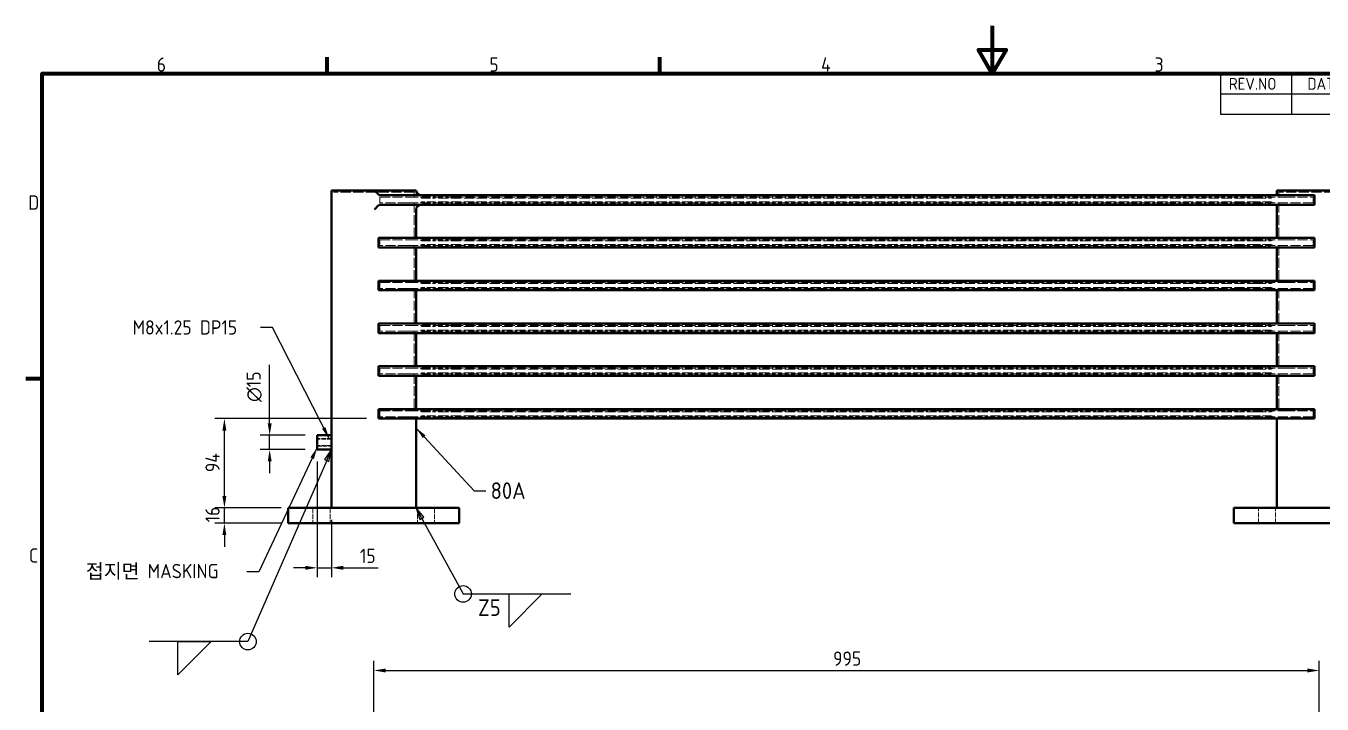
# Model space of a CAD drawing. Header units: millimetres. Extents: x 0 to 2100, y 0 to 1485.
# Drawn here: x 33 to 1397, y 772 to 1485 of the extents above; entities that cross this region are included whole.
import ezdxf

# ---------------------------------------------------------------- set-up
doc = ezdxf.new("R2010")
doc.units = ezdxf.units.MM
doc.header["$LTSCALE"] = 5
doc.linetypes.add('DASHED', pattern=[0.2067, 0.1654, -0.0413])
doc.layers.get('0').update_dxf_attribs({"color": 3, "lineweight": 25})
for name, color, linetype, lineweight in [('가려진 것(ISO)', 2, 'DASHED', 18), ('가시적인 것(ISO)', 3, 'Continuous', 40), ('경계(ISO)', 7, 'Continuous', 70), ('기호(ISO)', 5, 'Continuous', 25), ('치수(ISO)', 7, 'Continuous', 25)]:
    doc.layers.add(name, color=color, linetype=linetype, lineweight=lineweight)
doc.styles.add('ISO Proportiona M2B', font='isocp.shx')
doc.styles.add('문자 텍스트_M2B', font='isocp.shx')
doc.styles.add('치수 텍스트_PSTEK_POSCO', font='isocp.shx')
doc.styles.add('표면거칠기 텍스트_PSTEK_POSCO', font='isocp.shx')
doc.dimstyles.new('치수_PSTEK_POSCO', dxfattribs={"dimscale": 5, "dimtxt": 3, "dimasz": 2.5, "dimexe": 2, "dimexo": 2.5, "dimgap": 1, "dimtad": 1, "dimrnd": 1e-08, "dimdsep": 46, "dimtxsty": '치수 텍스트_PSTEK_POSCO', "dimcen": 0.09, "dimdle": 10, "dimclrd": 7, "dimclre": 7, "dimclrt": 2, "dimadec": 1, "dimazin": 2, "dimtfac": 1, "dimtmove": 0, "dimatfit": 3, "dimfxl": 0, "dimtolj": 1, "dimlwd": -1, "dimlwe": -1, "dimarcsym": 0})
doc.dimstyles.new('치수_PSTEK_POSCO$7', dxfattribs={"dimscale": 5, "dimtxt": 3, "dimasz": 2.5, "dimexe": 2, "dimexo": 2.5, "dimgap": 1, "dimtad": 1, "dimrnd": 1e-08, "dimdsep": 46, "dimtxsty": '치수 텍스트_PSTEK_POSCO', "dimcen": 0.09, "dimdle": 10, "dimclrd": 7, "dimclre": 7, "dimclrt": 2, "dimadec": 1, "dimazin": 2, "dimtfac": 1, "dimtmove": 0, "dimatfit": 3, "dimfxl": 0, "dimtolj": 1, "dimlwd": -1, "dimlwe": -1, "dimarcsym": 0})

# ---------------------------------------------------------------- blocks, each defined once
blk = doc.blocks.new('경계 Default Border')
at = {"layer": '경계(ISO)'}
for p, q in [((70, 287), (70, 290.4)), ((140, 287), (140, 290.4)), ((10, 222.75), (6.6, 222.75))]:
    blk.add_line(p, q, dxfattribs=at)
at = {"layer": '경계(ISO)', "flags": 128}
for points in [[(210, 297), (210, 287), (207.11, 292), (212.89, 292), (210, 287)], [(10, 10), (10, 287), (410, 287), (410, 10), (10, 10)]]:
    blk.add_lwpolyline(points, dxfattribs=at)
at = {"layer": '경계(ISO)', "color": 2, "char_height": 3, "attachment_point": 7, "style": '문자 텍스트_M2B'}
for s, insert in [('6', (34.14, 287.37)), ('5', (104.14, 287.37)), ('4', (173.97, 287.4)), ('3', (244.17, 287.37)), ('D', (7.08, 258.35)), ('C', (7.24, 184.1))]:
    blk.add_mtext(s, dxfattribs=dict(at, insert=insert))
blk = doc.blocks.new('리비전 내역')
at = {"layer": '기호(ISO)'}
for p, q in [((258, 287), (410, 287)), ((258, 287), (258, 282.72)), ((273, 287), (273, 282.72)), ((288, 287), (288, 282.72)), ((365, 287), (365, 282.72)), ((380, 287), (380, 282.72)), ((395, 287), (395, 282.72)), ((410, 287), (410, 282.72)), ((258, 282.72), (410, 282.72)), ((258, 282.72), (258, 278.44)), ((273, 282.72), (273, 278.44)), ((288, 282.72), (288, 278.44)), ((365, 282.72), (365, 278.44)), ((380, 282.72), (380, 278.44)), ((395, 282.72), (395, 278.44)), ((410, 282.72), (410, 278.44)), ((258, 278.44), (410, 278.44))]:
    blk.add_line(p, q, dxfattribs=at)
at = {"layer": '기호(ISO)', "color": 2, "char_height": 2.5, "attachment_point": 7, "style": 'ISO Proportiona M2B'}
for s, insert in [('REV.NO', (259.79, 283.58)), ('DATE', (276.31, 283.58)), ('DESCRIPTION OF REVISION', (305.51, 283.58)), ('DRA.BY', (366.48, 283.58)), ('CH.BY', (382.86, 283.58)), ('APP.BY', (396.48, 283.58))]:
    blk.add_mtext(s, dxfattribs=dict(at, insert=insert))
blk = doc.blocks.new('*D22')
at = {"layer": 'Defpoints', "color": 0, "transparency": 16777216}
for p in [(241.9, 978), (314.1, 978), (314.1, 962)]:
    blk.add_point(p, dxfattribs=at)
at = {"layer": '치수(ISO)', "color": 7, "transparency": 16777216}
for p, q in [((241.9, 990.5), (241.9, 1003)), ((301.6, 978), (231.9, 978)), ((241.9, 962), (241.9, 978)), ((301.6, 962), (231.9, 962)), ((241.9, 949.5), (241.9, 937))]:
    blk.add_line(p, q, dxfattribs=at)
for points in [[(239.8, 990.5), (243.9, 990.5), (241.9, 978)], [(239.8, 949.5), (243.9, 949.5), (241.9, 962)]]:
    blk.add_solid(points, dxfattribs=at)
at = {"layer": '치수(ISO)', "color": 2, "transparency": 16777216, "insert": (229.4, 962.9), "char_height": 15, "attachment_point": 4, "rotation": 90, "style": '치수 텍스트_PSTEK_POSCO'}
blk.add_mtext('\\A1;16', dxfattribs=at)
blk = doc.blocks.new('*D23')
at = {"layer": 'Defpoints', "color": 0, "transparency": 16777216}
for p in [(241.9, 1072), (404, 1072), (314.1, 978)]:
    blk.add_point(p, dxfattribs=at)
at = {"layer": '치수(ISO)', "color": 7, "transparency": 16777216}
for p, q in [((391.5, 1072), (231.9, 1072)), ((241.9, 990.5), (241.9, 1059.5)), ((301.6, 978), (231.9, 978))]:
    blk.add_line(p, q, dxfattribs=at)
for points in [[(239.8, 1059.5), (243.9, 1059.5), (241.9, 1072)], [(239.8, 990.5), (243.9, 990.5), (241.9, 978)]]:
    blk.add_solid(points, dxfattribs=at)
at = {"layer": '치수(ISO)', "color": 2, "transparency": 16777216, "insert": (229.4, 1015.7), "char_height": 15, "attachment_point": 4, "rotation": 90, "style": '치수 텍스트_PSTEK_POSCO'}
blk.add_mtext('\\A1;94', dxfattribs=at)
blk = doc.blocks.new('*D24')
at = {"layer": 'Defpoints', "color": 0, "transparency": 16777216}
for p in [(339.5, 1039.5), (354.5, 978), (354.5, 915.1)]:
    blk.add_point(p, dxfattribs=at)
at = {"layer": '치수(ISO)', "color": 7, "transparency": 16777216}
for p, q in [((339.5, 1027), (339.5, 905.1)), ((354.5, 965.5), (354.5, 905.1)), ((327, 915.1), (314.5, 915.1)), ((339.5, 915.1), (354.5, 915.1)), ((367, 915.1), (403.7, 915.1))]:
    blk.add_line(p, q, dxfattribs=at)
for points in [[(327, 917.2), (327, 913), (339.5, 915.1)], [(367, 917.2), (367, 913), (354.5, 915.1)]]:
    blk.add_solid(points, dxfattribs=at)
at = {"layer": '치수(ISO)', "color": 2, "transparency": 16777216, "insert": (384.5, 927.6), "char_height": 15, "attachment_point": 4, "style": '치수 텍스트_PSTEK_POSCO'}
blk.add_mtext('\\A1;15', dxfattribs=at)
blk = doc.blocks.new('*D25')
at = {"layer": 'Defpoints', "color": 0, "transparency": 16777216}
for p in [(289.5, 1054.5), (339.5, 1054.5), (339.5, 1039.5)]:
    blk.add_point(p, dxfattribs=at)
at = {"layer": '치수(ISO)', "color": 7, "transparency": 16777216}
for p, q in [((289.5, 1067), (289.5, 1128.4)), ((327, 1054.5), (279.5, 1054.5)), ((289.5, 1039.5), (289.5, 1054.5)), ((327, 1039.5), (279.5, 1039.5)), ((289.5, 1027), (289.5, 1014.5))]:
    blk.add_line(p, q, dxfattribs=at)
for points in [[(287.5, 1067), (291.6, 1067), (289.5, 1054.5)], [(287.5, 1027), (291.6, 1027), (289.5, 1039.5)]]:
    blk.add_solid(points, dxfattribs=at)
at = {"layer": '치수(ISO)', "color": 2, "transparency": 16777216, "insert": (273.2, 1089.5), "char_height": 15, "attachment_point": 4, "rotation": 90, "style": '치수 텍스트_PSTEK_POSCO'}
blk.add_mtext('\\A1;\\fAIGDT|b0|i0;\\H15.0000;\\ln\\fisocp|b0|i0;\\H15.0000;15', dxfattribs=at)
blk = doc.blocks.new('*D31')
at = {"layer": 'Defpoints', "color": 0, "transparency": 16777216}
for p in [(1394.1, 807.1), (399.1, 573.6), (1394.1, 573.6)]:
    blk.add_point(p, dxfattribs=at)
at = {"layer": '치수(ISO)', "color": 7, "transparency": 16777216}
for p, q in [((399.1, 586.1), (399.1, 817.1)), ((411.6, 807.1), (1381.6, 807.1)), ((1394.1, 586.1), (1394.1, 817.1))]:
    blk.add_line(p, q, dxfattribs=at)
for points in [[(411.6, 809.2), (411.6, 805), (399.1, 807.1)], [(1381.6, 809.2), (1381.6, 805), (1394.1, 807.1)]]:
    blk.add_solid(points, dxfattribs=at)
at = {"layer": '치수(ISO)', "color": 2, "transparency": 16777216, "insert": (882.4, 819.6), "char_height": 15, "attachment_point": 4, "style": '치수 텍스트_PSTEK_POSCO'}
blk.add_mtext('\\A1;995', dxfattribs=at)
blk = doc.blocks.new('용접 기호 식별자1')
at = {"layer": '기호(ISO)', "color": 7}
for p, q in [((89.93, 193.41), (88.73, 195.6)), ((90.36, 193.65), (88.73, 195.6)), ((88.73, 195.6), (89.49, 193.17)), ((89.49, 193.17), (90.36, 193.65)), ((89.93, 193.41), (98.6, 177.52)), ((98.6, 177.52), (121.29, 177.52))]:
    blk.add_line(p, q, dxfattribs=at)
at = {"layer": '기호(ISO)'}
for p, q in [((108.29, 177.52), (115.29, 177.52)), ((115.29, 177.52), (108.29, 170.52)), ((108.29, 170.52), (108.29, 177.52))]:
    blk.add_line(p, q, dxfattribs=at)
at = {"layer": '기호(ISO)', "color": 7, "flags": 128}
blk.add_lwpolyline([(90.36, 193.65), (88.73, 195.6), (89.49, 193.17), (90.36, 193.65)], dxfattribs=at)
at = {"layer": '기호(ISO)'}
blk.add_circle((98.6, 177.52), 1.75, dxfattribs=at)
at = {"layer": '기호(ISO)', "color": 7}
blk.add_solid([(90.36, 193.65), (88.73, 195.6), (89.49, 193.17), (90.36, 193.65)], dxfattribs=at)
at = {"layer": '기호(ISO)', "color": 7, "insert": (101.75, 172.9), "char_height": 3.5, "attachment_point": 7, "style": '표면거칠기 텍스트_PSTEK_POSCO'}
blk.add_mtext('Z5', dxfattribs=at)
blk = doc.blocks.new('용접 기호 식별자2')
at = {"layer": '기호(ISO)', "color": 7}
for p, q in [((70.91, 207.9), (69.45, 205.81)), ((69.91, 205.61), (70.91, 207.9)), ((70.37, 205.41), (70.91, 207.9)), ((69.91, 205.61), (53.32, 167.5)), ((69.45, 205.81), (70.37, 205.41)), ((53.32, 167.5), (32.57, 167.5))]:
    blk.add_line(p, q, dxfattribs=at)
at = {"layer": '기호(ISO)'}
for p, q in [((38.57, 167.5), (45.57, 167.5)), ((45.57, 167.5), (38.57, 160.5)), ((38.57, 160.5), (38.57, 167.5))]:
    blk.add_line(p, q, dxfattribs=at)
at = {"layer": '기호(ISO)', "color": 7, "flags": 128}
blk.add_lwpolyline([(70.37, 205.41), (70.91, 207.9), (69.45, 205.81), (70.37, 205.41)], dxfattribs=at)
at = {"layer": '기호(ISO)'}
blk.add_circle((53.32, 167.5), 1.75, dxfattribs=at)
at = {"layer": '기호(ISO)', "color": 7}
blk.add_solid([(70.37, 205.41), (70.91, 207.9), (69.45, 205.81), (70.37, 205.41)], dxfattribs=at)

msp = doc.modelspace()

# ---------------------------------------------------------------- linework, layer by layer
at = {"layer": '가려진 것(ISO)', "ltscale": 12.934181}
for p, q in [((441.634, 1310.018), (356.534, 1310.018)), ((1436.634, 1310.018), (1351.534, 1310.018))]:
    msp.add_line(p, q, dxfattribs=at)
at = {"layer": '가려진 것(ISO)', "ltscale": 1.904597}
for p, q in [((441.634, 1310.018), (441.634, 1305.018)), ((1351.534, 1310.018), (1351.534, 1305.018))]:
    msp.add_line(p, q, dxfattribs=at)
at = {"layer": '가려진 것(ISO)', "ltscale": 12.817147}
for p, q in [((405.591, 1305.018), (435.14, 1305.018)), ((435.14, 1299.018), (405.591, 1299.018)), ((1358.029, 1305.018), (1387.578, 1305.018)), ((1387.578, 1299.018), (1358.029, 1299.018)), ((405.591, 1260.018), (435.14, 1260.018)), ((1358.029, 1260.018), (1387.578, 1260.018)), ((435.14, 1254.018), (405.591, 1254.018)), ((1387.578, 1254.018), (1358.029, 1254.018)), ((405.591, 1215.018), (435.14, 1215.018)), ((1358.029, 1215.018), (1387.578, 1215.018)), ((435.14, 1209.018), (405.591, 1209.018)), ((1387.578, 1209.018), (1358.029, 1209.018)), ((405.591, 1170.018), (435.14, 1170.018)), ((435.14, 1164.018), (405.591, 1164.018)), ((1358.029, 1170.018), (1387.578, 1170.018)), ((1387.578, 1164.018), (1358.029, 1164.018)), ((405.591, 1125.018), (435.14, 1125.018)), ((435.14, 1119.018), (405.591, 1119.018)), ((1358.029, 1125.018), (1387.578, 1125.018)), ((1387.578, 1119.018), (1358.029, 1119.018)), ((405.591, 1080.018), (435.14, 1080.018)), ((1358.029, 1080.018), (1387.578, 1080.018)), ((435.14, 1074.018), (405.591, 1074.018)), ((1387.578, 1074.018), (1358.029, 1074.018))]:
    msp.add_line(p, q, dxfattribs=at)
at = {"layer": '가려진 것(ISO)', "ltscale": 2.285536}
for p, q in [((405.591, 1305.018), (405.591, 1299.018)), ((1387.578, 1299.018), (1387.578, 1305.018)), ((405.591, 1260.018), (405.591, 1254.018)), ((1387.578, 1254.018), (1387.578, 1260.018)), ((405.591, 1215.018), (405.591, 1209.018)), ((1387.578, 1209.018), (1387.578, 1215.018)), ((405.591, 1170.018), (405.591, 1164.018)), ((1387.578, 1164.018), (1387.578, 1170.018)), ((405.591, 1125.018), (405.591, 1119.018)), ((1387.578, 1119.018), (1387.578, 1125.018)), ((405.591, 1080.018), (405.591, 1074.018)), ((1387.578, 1074.018), (1387.578, 1080.018))]:
    msp.add_line(p, q, dxfattribs=at)
at = {"layer": '가려진 것(ISO)', "ltscale": 12.69404}
for p, q in [((435.14, 1305.018), (482.142, 1305.018)), ((435.14, 1299.018), (482.142, 1299.018)), ((1311.026, 1305.018), (1358.029, 1305.018)), ((1311.026, 1299.018), (1358.029, 1299.018)), ((435.14, 1260.018), (482.142, 1260.018)), ((1311.026, 1260.018), (1358.029, 1260.018)), ((435.14, 1254.018), (482.142, 1254.018)), ((1311.026, 1254.018), (1358.029, 1254.018)), ((435.14, 1215.018), (482.142, 1215.018)), ((1311.026, 1215.018), (1358.029, 1215.018)), ((435.14, 1209.018), (482.142, 1209.018)), ((1311.026, 1209.018), (1358.029, 1209.018)), ((435.14, 1170.018), (482.142, 1170.018)), ((435.14, 1164.018), (482.142, 1164.018)), ((1311.026, 1170.018), (1358.029, 1170.018)), ((1311.026, 1164.018), (1358.029, 1164.018)), ((435.14, 1125.018), (482.142, 1125.018)), ((435.14, 1119.018), (482.142, 1119.018)), ((1311.026, 1125.018), (1358.029, 1125.018)), ((1311.026, 1119.018), (1358.029, 1119.018)), ((435.14, 1080.018), (482.142, 1080.018)), ((1311.026, 1080.018), (1358.029, 1080.018)), ((435.14, 1074.018), (482.142, 1074.018)), ((1311.026, 1074.018), (1358.029, 1074.018))]:
    msp.add_line(p, q, dxfattribs=at)
at = {"layer": '가려진 것(ISO)', "ltscale": 12.578616}
for p, q in [((441.634, 1299.018), (441.634, 1260.018)), ((1351.534, 1299.018), (1351.534, 1260.018)), ((441.634, 1254.018), (441.634, 1215.018)), ((1351.534, 1254.018), (1351.534, 1215.018)), ((441.634, 1209.018), (441.634, 1170.018)), ((1351.534, 1209.018), (1351.534, 1170.018)), ((441.634, 1164.018), (441.634, 1125.018)), ((1351.534, 1164.018), (1351.534, 1125.018)), ((441.634, 1119.018), (441.634, 1080.018)), ((1351.534, 1119.018), (1351.534, 1080.018))]:
    msp.add_line(p, q, dxfattribs=at)
at = {"layer": '가려진 것(ISO)', "ltscale": 0.592536}
for p, q in [((449.548, 1304.018), (448.356, 1305.018)), ((449.548, 1300.018), (448.356, 1299.018)), ((450.276, 1306.018), (449.084, 1307.018)), ((450.276, 1298.018), (449.084, 1297.018)), ((1342.893, 1306.018), (1344.084, 1307.018)), ((1342.893, 1298.018), (1344.084, 1297.018)), ((1343.621, 1304.018), (1344.812, 1305.018)), ((1343.621, 1300.018), (1344.812, 1299.018)), ((449.548, 1259.018), (448.356, 1260.018)), ((449.548, 1255.018), (448.356, 1254.018)), ((450.276, 1261.018), (449.084, 1262.018)), ((1342.893, 1261.018), (1344.084, 1262.018)), ((1343.621, 1259.018), (1344.812, 1260.018)), ((1343.621, 1255.018), (1344.812, 1254.018)), ((450.276, 1253.018), (449.084, 1252.018)), ((1342.893, 1253.018), (1344.084, 1252.018)), ((449.548, 1214.018), (448.356, 1215.018)), ((450.276, 1216.018), (449.084, 1217.018)), ((1342.893, 1216.018), (1344.084, 1217.018)), ((1343.621, 1214.018), (1344.812, 1215.018)), ((449.548, 1210.018), (448.356, 1209.018)), ((450.276, 1208.018), (449.084, 1207.018)), ((1342.893, 1208.018), (1344.084, 1207.018)), ((1343.621, 1210.018), (1344.812, 1209.018)), ((449.548, 1169.018), (448.356, 1170.018)), ((449.548, 1165.018), (448.356, 1164.018)), ((450.276, 1171.018), (449.084, 1172.018)), ((450.276, 1163.018), (449.084, 1162.018)), ((1342.893, 1171.018), (1344.084, 1172.018)), ((1342.893, 1163.018), (1344.084, 1162.018)), ((1343.621, 1169.018), (1344.812, 1170.018)), ((1343.621, 1165.018), (1344.812, 1164.018)), ((449.548, 1124.018), (448.356, 1125.018)), ((449.548, 1120.018), (448.356, 1119.018)), ((450.276, 1126.018), (449.084, 1127.018)), ((1342.893, 1126.018), (1344.084, 1127.018)), ((1343.621, 1124.018), (1344.812, 1125.018)), ((1343.621, 1120.018), (1344.812, 1119.018)), ((450.276, 1118.018), (449.084, 1117.018)), ((1342.893, 1118.018), (1344.084, 1117.018)), ((449.548, 1079.018), (448.356, 1080.018)), ((450.276, 1081.018), (449.084, 1082.018)), ((1342.893, 1081.018), (1344.084, 1082.018)), ((1343.621, 1079.018), (1344.812, 1080.018)), ((449.548, 1075.018), (448.356, 1074.018)), ((450.276, 1073.018), (449.084, 1072.018)), ((1342.893, 1073.018), (1344.084, 1072.018)), ((1343.621, 1075.018), (1344.812, 1074.018))]:
    msp.add_line(p, q, dxfattribs=at)
at = {"layer": '가려진 것(ISO)', "ltscale": 11.046633}
for p, q in [((449.548, 1304.018), (464.084, 1304.018)), ((464.084, 1300.018), (449.548, 1300.018)), ((1329.084, 1304.018), (1343.621, 1304.018)), ((1343.621, 1300.018), (1329.084, 1300.018)), ((449.548, 1259.018), (464.084, 1259.018)), ((464.084, 1255.018), (449.548, 1255.018)), ((1329.084, 1259.018), (1343.621, 1259.018)), ((1343.621, 1255.018), (1329.084, 1255.018)), ((449.548, 1214.018), (464.084, 1214.018)), ((1329.084, 1214.018), (1343.621, 1214.018)), ((464.084, 1210.018), (449.548, 1210.018)), ((1343.621, 1210.018), (1329.084, 1210.018)), ((449.548, 1169.018), (464.084, 1169.018)), ((464.084, 1165.018), (449.548, 1165.018)), ((1329.084, 1169.018), (1343.621, 1169.018)), ((1343.621, 1165.018), (1329.084, 1165.018)), ((449.548, 1124.018), (464.084, 1124.018)), ((464.084, 1120.018), (449.548, 1120.018)), ((1329.084, 1124.018), (1343.621, 1124.018)), ((1343.621, 1120.018), (1329.084, 1120.018)), ((449.548, 1079.018), (464.084, 1079.018)), ((1329.084, 1079.018), (1343.621, 1079.018)), ((464.084, 1075.018), (449.548, 1075.018)), ((1343.621, 1075.018), (1329.084, 1075.018))]:
    msp.add_line(p, q, dxfattribs=at)
at = {"layer": '가려진 것(ISO)', "ltscale": 10.493441}
for p, q in [((450.276, 1306.018), (464.084, 1306.018)), ((450.276, 1298.018), (464.084, 1298.018)), ((1329.084, 1306.018), (1342.893, 1306.018)), ((1329.084, 1298.018), (1342.893, 1298.018)), ((450.276, 1261.018), (464.084, 1261.018)), ((1329.084, 1261.018), (1342.893, 1261.018)), ((450.276, 1253.018), (464.084, 1253.018)), ((1329.084, 1253.018), (1342.893, 1253.018)), ((450.276, 1216.018), (464.084, 1216.018)), ((1329.084, 1216.018), (1342.893, 1216.018)), ((450.276, 1208.018), (464.084, 1208.018)), ((1329.084, 1208.018), (1342.893, 1208.018)), ((450.276, 1171.018), (464.084, 1171.018)), ((450.276, 1163.018), (464.084, 1163.018)), ((1329.084, 1171.018), (1342.893, 1171.018)), ((1329.084, 1163.018), (1342.893, 1163.018)), ((450.276, 1126.018), (464.084, 1126.018)), ((1329.084, 1126.018), (1342.893, 1126.018)), ((450.276, 1118.018), (464.084, 1118.018)), ((1329.084, 1118.018), (1342.893, 1118.018)), ((450.276, 1081.018), (464.084, 1081.018)), ((1329.084, 1081.018), (1342.893, 1081.018)), ((450.276, 1073.018), (464.084, 1073.018)), ((1329.084, 1073.018), (1342.893, 1073.018))]:
    msp.add_line(p, q, dxfattribs=at)
at = {"layer": '가려진 것(ISO)', "ltscale": 13.077528}
for p, q in [((1329.084, 1306.018), (464.084, 1306.018)), ((1329.084, 1304.018), (464.084, 1304.018)), ((1329.084, 1300.018), (464.084, 1300.018)), ((1329.084, 1298.018), (464.084, 1298.018)), ((1329.084, 1261.018), (464.084, 1261.018)), ((1329.084, 1259.018), (464.084, 1259.018)), ((1329.084, 1255.018), (464.084, 1255.018)), ((1329.084, 1253.018), (464.084, 1253.018)), ((1329.084, 1216.018), (464.084, 1216.018)), ((1329.084, 1214.018), (464.084, 1214.018)), ((1329.084, 1210.018), (464.084, 1210.018)), ((1329.084, 1208.018), (464.084, 1208.018)), ((1329.084, 1171.018), (464.084, 1171.018)), ((1329.084, 1169.018), (464.084, 1169.018)), ((1329.084, 1165.018), (464.084, 1165.018)), ((1329.084, 1163.018), (464.084, 1163.018)), ((1329.084, 1126.018), (464.084, 1126.018)), ((1329.084, 1124.018), (464.084, 1124.018)), ((1329.084, 1120.018), (464.084, 1120.018)), ((1329.084, 1118.018), (464.084, 1118.018)), ((1329.084, 1081.018), (464.084, 1081.018)), ((1329.084, 1079.018), (464.084, 1079.018)), ((1329.084, 1075.018), (464.084, 1075.018)), ((1329.084, 1073.018), (464.084, 1073.018))]:
    msp.add_line(p, q, dxfattribs=at)
at = {"layer": '가려진 것(ISO)', "ltscale": 13.147809}
for p, q in [((482.142, 1305.018), (1311.026, 1305.018)), ((1311.026, 1299.018), (482.142, 1299.018)), ((482.142, 1260.018), (1311.026, 1260.018)), ((1311.026, 1254.018), (482.142, 1254.018)), ((482.142, 1215.018), (1311.026, 1215.018)), ((1311.026, 1209.018), (482.142, 1209.018)), ((482.142, 1170.018), (1311.026, 1170.018)), ((1311.026, 1164.018), (482.142, 1164.018)), ((482.142, 1125.018), (1311.026, 1125.018)), ((1311.026, 1119.018), (482.142, 1119.018)), ((482.142, 1080.018), (1311.026, 1080.018)), ((1311.026, 1074.018), (482.142, 1074.018))]:
    msp.add_line(p, q, dxfattribs=at)
at = {"layer": '가려진 것(ISO)', "ltscale": 5.71399}
for p, q in [((354.534, 1051.018), (339.534, 1051.018)), ((354.534, 1050.342), (339.534, 1050.342)), ((354.534, 1043.695), (339.534, 1043.695)), ((339.534, 1043.018), (354.534, 1043.018))]:
    msp.add_line(p, q, dxfattribs=at)
at = {"layer": '가려진 것(ISO)', "ltscale": 6.094929}
for p, q in [((335.084, 978.018), (335.084, 962.018)), ((353.084, 978.018), (353.084, 962.018)), ((445.084, 978.018), (445.084, 962.018)), ((463.084, 978.018), (463.084, 962.018)), ((1330.084, 962.018), (1330.084, 978.018)), ((1348.084, 962.018), (1348.084, 978.018))]:
    msp.add_line(p, q, dxfattribs=at)
at = {"layer": '가시적인 것(ISO)'}
for p, q in [((399.903, 1312.018), (354.534, 1312.018)), ((354.534, 1312.018), (354.534, 1054.518)), ((443.634, 1312.018), (399.903, 1312.018)), ((1438.634, 1312.018), (1349.534, 1312.018)), ((1349.534, 1312.018), (1349.534, 1307.018)), ((405.028, 1307.018), (433.181, 1307.018)), ((433.181, 1297.018), (405.028, 1297.018)), ((482.142, 1307.018), (433.181, 1307.018)), ((433.181, 1297.018), (482.142, 1297.018)), ((482.142, 1307.018), (1311.026, 1307.018)), ((1311.026, 1297.018), (482.142, 1297.018)), ((1359.988, 1307.018), (1311.026, 1307.018)), ((1311.026, 1297.018), (1359.988, 1297.018)), ((1349.534, 1297.018), (1349.534, 1262.018)), ((1359.988, 1307.018), (1389.159, 1307.018)), ((1389.159, 1297.018), (1359.988, 1297.018)), ((1389.159, 1297.018), (1389.159, 1307.018)), ((443.634, 1292.018), (443.634, 1262.018)), ((404.01, 1262.018), (433.181, 1262.018)), ((404.01, 1262.018), (404.01, 1252.018)), ((482.142, 1262.018), (433.181, 1262.018)), ((482.142, 1262.018), (1311.026, 1262.018)), ((1359.988, 1262.018), (1311.026, 1262.018)), ((1359.988, 1262.018), (1389.159, 1262.018)), ((1389.159, 1252.018), (1389.159, 1262.018)), ((433.181, 1252.018), (404.01, 1252.018)), ((433.181, 1252.018), (482.142, 1252.018)), ((443.634, 1252.018), (443.634, 1217.018)), ((1311.026, 1252.018), (482.142, 1252.018)), ((1311.026, 1252.018), (1359.988, 1252.018)), ((1349.534, 1252.018), (1349.534, 1217.018)), ((1389.159, 1252.018), (1359.988, 1252.018)), ((404.01, 1217.018), (433.181, 1217.018)), ((404.01, 1217.018), (404.01, 1207.018)), ((482.142, 1217.018), (433.181, 1217.018)), ((482.142, 1217.018), (1311.026, 1217.018)), ((1359.988, 1217.018), (1311.026, 1217.018)), ((1359.988, 1217.018), (1389.159, 1217.018)), ((1389.159, 1207.018), (1389.159, 1217.018)), ((433.181, 1207.018), (404.01, 1207.018)), ((433.181, 1207.018), (482.142, 1207.018)), ((443.634, 1207.018), (443.634, 1172.018)), ((1311.026, 1207.018), (482.142, 1207.018)), ((1311.026, 1207.018), (1359.988, 1207.018)), ((1349.534, 1207.018), (1349.534, 1172.018)), ((1389.159, 1207.018), (1359.988, 1207.018)), ((404.01, 1172.018), (433.181, 1172.018)), ((404.01, 1172.018), (404.01, 1162.018)), ((433.181, 1162.018), (404.01, 1162.018)), ((482.142, 1172.018), (433.181, 1172.018)), ((433.181, 1162.018), (482.142, 1162.018)), ((443.634, 1162.018), (443.634, 1127.018)), ((482.142, 1172.018), (1311.026, 1172.018)), ((1311.026, 1162.018), (482.142, 1162.018)), ((1359.988, 1172.018), (1311.026, 1172.018)), ((1311.026, 1162.018), (1359.988, 1162.018)), ((1349.534, 1162.018), (1349.534, 1127.018)), ((1359.988, 1172.018), (1389.159, 1172.018)), ((1389.159, 1162.018), (1359.988, 1162.018)), ((1389.159, 1162.018), (1389.159, 1172.018)), ((404.01, 1127.018), (433.181, 1127.018)), ((404.01, 1127.018), (404.01, 1117.018)), ((482.142, 1127.018), (433.181, 1127.018)), ((482.142, 1127.018), (1311.026, 1127.018)), ((1359.988, 1127.018), (1311.026, 1127.018)), ((1359.988, 1127.018), (1389.159, 1127.018)), ((1389.159, 1117.018), (1389.159, 1127.018)), ((433.181, 1117.018), (404.01, 1117.018)), ((433.181, 1117.018), (482.142, 1117.018)), ((443.634, 1117.018), (443.634, 1082.018)), ((1311.026, 1117.018), (482.142, 1117.018)), ((1311.026, 1117.018), (1359.988, 1117.018)), ((1349.534, 1117.018), (1349.534, 1082.018)), ((1389.159, 1117.018), (1359.988, 1117.018)), ((404.01, 1082.018), (404.01, 1072.018)), ((404.01, 1082.018), (433.181, 1082.018)), ((482.142, 1082.018), (433.181, 1082.018)), ((482.142, 1082.018), (1311.026, 1082.018)), ((1359.988, 1082.018), (1311.026, 1082.018)), ((1359.988, 1082.018), (1389.159, 1082.018)), ((1389.159, 1072.018), (1389.159, 1082.018)), ((433.181, 1072.018), (404.01, 1072.018)), ((433.181, 1072.018), (482.142, 1072.018)), ((443.634, 1072.018), (443.634, 978.018)), ((1311.026, 1072.018), (482.142, 1072.018)), ((1311.026, 1072.018), (1359.988, 1072.018)), ((1349.534, 1072.018), (1349.534, 978.018)), ((1389.159, 1072.018), (1359.988, 1072.018)), ((339.534, 1054.518), (339.534, 1039.518)), ((354.534, 1054.518), (339.534, 1054.518)), ((354.534, 1054.518), (354.534, 1039.518)), ((354.534, 1039.518), (339.534, 1039.518)), ((354.534, 1039.518), (354.534, 978.018)), ((314.084, 978.018), (309.084, 978.018)), ((309.084, 978.018), (309.084, 962.018)), ((314.084, 978.018), (484.084, 978.018)), ((489.084, 978.018), (484.084, 978.018)), ((489.084, 978.018), (489.084, 962.018)), ((1304.084, 978.018), (1309.084, 978.018)), ((1304.084, 978.018), (1304.084, 962.018)), ((1479.084, 978.018), (1309.084, 978.018)), ((309.084, 962.018), (314.084, 962.018)), ((484.084, 962.018), (314.084, 962.018)), ((484.084, 962.018), (489.084, 962.018)), ((1309.084, 962.018), (1304.084, 962.018)), ((1309.084, 962.018), (1479.084, 962.018))]:
    msp.add_line(p, q, dxfattribs=at)
for centre, start, end in [((448.634, 1312.018), 180, 270), ((448.634, 1292.018), 90, 180)]:
    msp.add_arc(centre, 5, start, end, dxfattribs=at)
for points, knots in [([(399.903, 1312.018), (399.906, 1312.015), (399.909, 1312.012), (400.803, 1311.068), (401.689, 1310.14), (403.056, 1308.75), (403.567, 1308.246), (404.281, 1307.572), (404.54, 1307.34), (404.79, 1307.136), (404.847, 1307.093), (404.89, 1307.064)], [-0.001376128, -0.001376128, -0.001376128, -0.001376128, 0, 0, 0.388577707, 0.388577707, 0.676002708, 0.676002708, 0.889641905, 0.889641905, 0.970551878, 0.970551878, 0.970551878, 0.970551878]), ([(399.903, 1292.018), (399.906, 1292.022), (399.909, 1292.025), (400.577, 1292.73), (401.255, 1293.442), (402.465, 1294.69), (403.021, 1295.252), (403.859, 1296.069), (404.176, 1296.368), (404.635, 1296.777), (404.794, 1296.908), (404.89, 1296.972)], [-0.861278088, -0.861278088, -0.861278088, -0.861278088, -0.859921799, -0.859921799, -0.572808531, -0.572808531, -0.321880128, -0.321880128, -0.144186332, -0.144186332, 0, 0, 0, 0])]:
    msp.add_open_spline(points, degree=3, knots=knots, dxfattribs=at)
for points in [[(404.89, 1307.064), (404.938, 1307.033), (404.984, 1307.018), (405.028, 1307.018)], [(405.028, 1297.018), (404.984, 1297.018), (404.937, 1297.004), (404.89, 1296.972)]]:
    msp.add_open_spline(points, degree=3, dxfattribs=at)

# ---------------------------------------------------------------- block references
at = {"xscale": 5, "yscale": 5, "zscale": 5}
msp.add_blockref('경계 Default Border', (0, 0), dxfattribs=at)
at = {"layer": '기호(ISO)', "xscale": 5, "yscale": 5, "zscale": 5}
for name in ['리비전 내역', '용접 기호 식별자2', '용접 기호 식별자1']:
    msp.add_blockref(name, (0, 0), dxfattribs=at)

# ---------------------------------------------------------------- texts
at = {"layer": '기호(ISO)', "color": 2, "insert": (145.238, 1167.899), "char_height": 15, "width": 129.65079, "attachment_point": 4, "line_spacing_factor": 0.525, "style": '치수 텍스트_PSTEK_POSCO'}
msp.add_mtext('{M8x1.25 DP15}', dxfattribs=at)
at = {"layer": '기호(ISO)', "color": 2, "attachment_point": 4, "style": '치수 텍스트_PSTEK_POSCO'}
for s, insert, char_height, width in [('{\\fISOCP|b0|i0;\\H17.5000;80A}', (522.054, 996.202), 17.5, 44.74076), ('{\\fISOCP|b0|i0;\\H15.0000;접지면 MASKING}', (96.1, 910.823), 15, 164.46365)]:
    msp.add_mtext(s, dxfattribs=dict(at, insert=insert, char_height=char_height, width=width))

# ---------------------------------------------------------------- dimensions: what is measured, and where the dimension line sits
at = {"layer": '치수(ISO)', "color": 7}
dim = msp.add_linear_dim(base=(289.534, 1054.518), p1=(339.534, 1039.518), p2=(339.534, 1054.518), angle=90, text='\\fAIGDT|b0|i0;\\H15.0000;\\ln\\fisocp|b0|i0;\\H15.0000;<>', dimstyle='치수_PSTEK_POSCO', override={"dimdec": 2, "dimtp": 0, "dimtm": 0, "dimtdec": 2, "dimtofl": 1, "dimatfit": 1}, dxfattribs=at)
dim.commit()
dim.dimension.update_dxf_attribs({"geometry": '*D25', "text_midpoint": (289.534, 1106.478), "dimtype": 160})
for base, p1, p2, angle, override, picture, middle in [((241.863, 1072.018), (314.084, 978.018), (404.01, 1072.018), 270, {"dimdec": 2, "dimtp": 0, "dimtm": 0, "dimtdec": 2, "dimtofl": 0, "dimatfit": 1}, '*D23', (241.863, 1025.018)), ((241.863, 978.018), (314.084, 962.018), (314.084, 978.018), 90, {"dimdec": 2, "dimtp": 0, "dimtm": 0, "dimtdec": 2, "dimtofl": 1, "dimatfit": 1}, '*D22', (241.863, 970.018)), ((1394.084, 807.069), (399.084, 573.638), (1394.084, 573.638), 180, {"dimdec": 2, "dimtp": 0, "dimtm": 0, "dimtdec": 2, "dimtofl": 0, "dimatfit": 1}, '*D31', (896.584, 807.069))]:
    dim = msp.add_linear_dim(base=base, p1=p1, p2=p2, angle=angle, dimstyle='치수_PSTEK_POSCO', override=override, dxfattribs=at)
    dim.commit()
    dim.dimension.update_dxf_attribs({"geometry": picture, "text_midpoint": middle, "dimtype": 160})
dim = msp.add_linear_dim(base=(354.534, 915.105), p1=(339.534, 1039.518), p2=(354.534, 978.018), dimstyle='치수_PSTEK_POSCO', override={"dimdec": 2, "dimtp": 0, "dimtm": 0, "dimtdec": 2, "dimtofl": 1, "dimatfit": 1}, dxfattribs=at)
dim.commit()
dim.dimension.update_dxf_attribs({"geometry": '*D24', "text_midpoint": (391.595, 915.105), "dimtype": 160})

# ---------------------------------------------------------------- leaders
at = {"layer": '기호(ISO)', "color": 7, "annotation_type": 0, "has_hookline": 1}
for points, hookline_direction, text_width in [([(352.076, 1051.018), (292.389, 1167.899), (279.889, 1167.899)], 1, 111.621), ([(443.634, 1062.121), (504.554, 996.202), (517.054, 996.202)], 0, 39.273), ([(339.534, 1041.666), (278.063, 910.823), (265.563, 910.823)], 1, 151.82)]:
    msp.add_leader(points, dimstyle='치수_PSTEK_POSCO$7', override={"dimtad": 0}, dxfattribs=dict(at, hookline_direction=hookline_direction, text_width=text_width))

doc.saveas('drawing.dxf')
